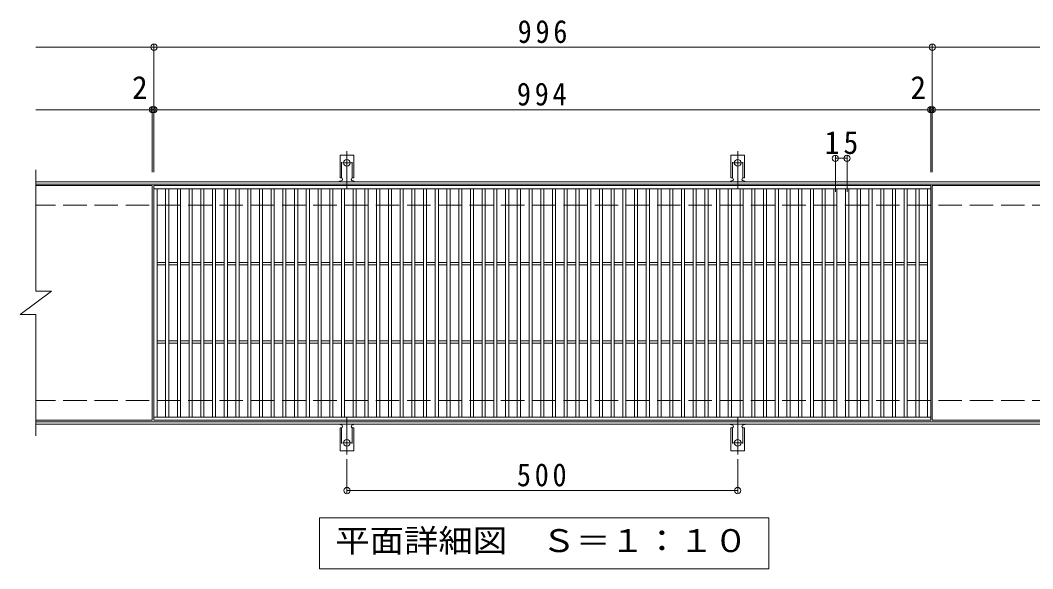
# Model space of a CAD drawing. Units: millimetres, scale not verified. Extents: x -1490 to 1706, y -1369 to 1154.
# Drawn here: x -659 to 637, y 453 to 1154 of the extents above; entities that cross this region are included whole.
import ezdxf
from ezdxf.enums import TextEntityAlignment as Align

# ---------------------------------------------------------------- set-up
doc = ezdxf.new("R2010")
doc.units = ezdxf.units.MM
doc.header["$LTSCALE"] = 10
doc.header["$PDMODE"] = 32
doc.header["$PDSIZE"] = 8
for name, pattern in [('CHAIN2', [12, 9, -1, 1, -1]), ('DASHED2', [3, 2, -1]), ('DASHED3', [4, 3, -1])]:
    doc.linetypes.add(name, pattern=pattern)
for name, color, linetype, lineweight in [('C-1', 2, 'Continuous', 9), ('C-2', 3, 'Continuous', 9), ('C-4', 7, 'Continuous', 9), ('C-5', 7, 'Continuous', 9), ('C-A', 3, 'Continuous', 9)]:
    doc.layers.add(name, color=color, linetype=linetype, lineweight=lineweight)
doc.styles.add('ＭＳ ゴシック', font='')
doc.styles.get('ＭＳ ゴシック').set_extended_font_data('MS Gothic')

msp = doc.modelspace()

# ---------------------------------------------------------------- linework, layer by layer
at = {"layer": 'C-1'}
for p, q in [((666.32, 947.84), (-638.68, 947.84)), ((666.32, 944.84), (-638.68, 944.84)), ((666.32, 640.84), (-638.68, 640.84)), ((666.32, 637.84), (-638.68, 637.84))]:
    msp.add_line(p, q, dxfattribs=at)
at = {"layer": 'C-1', "linetype": 'DASHED3'}
for p, q in [((666.32, 917.84), (-638.68, 917.84)), ((666.32, 667.84), (-638.68, 667.84))]:
    msp.add_line(p, q, dxfattribs=at)
at = {"layer": 'C-2'}
for p, q in [((-638.68, 962.84), (-638.68, 807.84)), ((-489.68, 942.84), (-638.68, 942.84)), ((-489.68, 942.84), (-489.68, 642.84)), ((-487.68, 938.84), (506.32, 938.84)), ((-483.67, 646.84), (-483.67, 938.84)), ((-472.68, 646.84), (-472.68, 938.84)), ((-468.68, 646.84), (-468.68, 938.84)), ((-457.68, 646.84), (-457.68, 938.84)), ((-453.68, 646.84), (-453.68, 938.84)), ((-442.67, 646.84), (-442.67, 938.84)), ((-438.68, 646.84), (-438.68, 938.84)), ((-427.68, 646.84), (-427.68, 938.84)), ((-423.68, 646.84), (-423.68, 938.84)), ((-412.68, 646.84), (-412.68, 938.84)), ((-408.68, 646.84), (-408.68, 938.84)), ((-397.67, 646.84), (-397.67, 938.84)), ((-393.68, 646.84), (-393.68, 938.84)), ((-382.68, 646.84), (-382.68, 938.84)), ((-378.68, 646.84), (-378.68, 938.84)), ((-367.67, 646.84), (-367.67, 938.84)), ((-363.67, 646.84), (-363.67, 938.84)), ((-352.67, 646.84), (-352.67, 938.84)), ((-348.68, 646.84), (-348.68, 938.84)), ((-337.68, 646.84), (-337.68, 938.84)), ((-333.68, 646.84), (-333.68, 938.84)), ((-322.67, 646.84), (-322.67, 938.84)), ((-318.67, 646.84), (-318.67, 938.84)), ((-307.68, 646.84), (-307.68, 938.84)), ((-303.68, 646.84), (-303.68, 938.84)), ((-292.68, 646.84), (-292.68, 938.84)), ((-288.68, 646.84), (-288.68, 938.84)), ((-277.67, 646.84), (-277.67, 938.84)), ((-273.68, 646.84), (-273.68, 938.84)), ((-262.68, 646.84), (-262.68, 938.84)), ((-258.68, 646.84), (-258.68, 938.84)), ((-247.68, 646.84), (-247.68, 938.84)), ((-243.67, 646.84), (-243.67, 938.84)), ((-232.67, 646.84), (-232.67, 938.84)), ((-228.67, 646.84), (-228.67, 938.84)), ((-217.68, 646.84), (-217.68, 938.84)), ((-213.68, 646.84), (-213.68, 938.84)), ((-202.67, 646.84), (-202.67, 938.84)), ((-198.67, 646.84), (-198.67, 938.84)), ((-187.67, 646.84), (-187.67, 938.84)), ((-183.68, 646.84), (-183.68, 938.84)), ((-172.68, 646.84), (-172.68, 938.84)), ((-168.68, 646.84), (-168.68, 938.84)), ((-157.67, 646.84), (-157.67, 938.84)), ((-153.67, 646.84), (-153.67, 938.84)), ((-142.68, 646.84), (-142.68, 938.84)), ((-138.68, 646.84), (-138.68, 938.84)), ((-127.67, 646.84), (-127.67, 938.84)), ((-123.68, 646.84), (-123.68, 938.84)), ((-112.67, 646.84), (-112.67, 938.84)), ((-108.67, 646.84), (-108.67, 938.84)), ((-97.68, 646.84), (-97.68, 938.84)), ((-93.68, 646.84), (-93.68, 938.84)), ((-82.67, 646.84), (-82.67, 938.84)), ((-78.67, 646.84), (-78.67, 938.84)), ((-67.67, 646.84), (-67.67, 938.84)), ((-63.68, 646.84), (-63.68, 938.84)), ((-52.68, 646.84), (-52.68, 938.84)), ((-48.68, 646.84), (-48.68, 938.84)), ((-37.67, 646.84), (-37.67, 938.84)), ((-33.67, 646.84), (-33.67, 938.84)), ((-22.67, 646.84), (-22.67, 938.84)), ((-18.68, 646.84), (-18.68, 938.84)), ((-7.68, 646.84), (-7.68, 938.84)), ((-3.67, 646.84), (-3.67, 938.84)), ((7.33, 646.84), (7.33, 938.84)), ((11.33, 646.84), (11.33, 938.84)), ((22.33, 646.84), (22.33, 938.84)), ((26.32, 646.84), (26.32, 938.84)), ((37.33, 646.84), (37.33, 938.84)), ((41.33, 646.84), (41.33, 938.84)), ((52.33, 646.84), (52.33, 938.84)), ((56.32, 646.84), (56.32, 938.84)), ((67.32, 646.84), (67.32, 938.84)), ((71.33, 646.84), (71.33, 938.84)), ((82.33, 646.84), (82.33, 938.84)), ((86.33, 646.84), (86.33, 938.84)), ((97.33, 646.84), (97.33, 938.84)), ((101.33, 646.84), (101.33, 938.84)), ((112.33, 646.84), (112.33, 938.84)), ((116.32, 646.84), (116.32, 938.84)), ((127.33, 646.84), (127.33, 938.84)), ((131.33, 646.84), (131.33, 938.84)), ((142.33, 646.84), (142.33, 938.84)), ((146.33, 646.84), (146.33, 938.84)), ((157.33, 646.84), (157.33, 938.84)), ((161.33, 646.84), (161.33, 938.84)), ((172.33, 646.84), (172.33, 938.84)), ((176.33, 646.84), (176.33, 938.84)), ((187.33, 646.84), (187.33, 938.84)), ((191.32, 646.84), (191.32, 938.84)), ((202.33, 646.84), (202.33, 938.84)), ((206.33, 646.84), (206.33, 938.84)), ((217.33, 646.84), (217.33, 938.84)), ((221.33, 646.84), (221.33, 938.84)), ((232.32, 646.84), (232.32, 938.84)), ((236.33, 646.84), (236.33, 938.84)), ((247.33, 646.84), (247.33, 938.84)), ((251.33, 646.84), (251.33, 938.84)), ((262.33, 646.84), (262.33, 938.84)), ((266.32, 646.84), (266.32, 938.84)), ((277.33, 646.84), (277.33, 938.84)), ((281.33, 646.84), (281.33, 938.84)), ((292.33, 646.84), (292.33, 938.84)), ((296.33, 646.84), (296.33, 938.84)), ((307.33, 646.84), (307.33, 938.84)), ((311.33, 646.84), (311.33, 938.84)), ((322.33, 646.84), (322.33, 938.84)), ((326.33, 646.84), (326.33, 938.84)), ((337.33, 646.84), (337.33, 938.84)), ((341.33, 646.84), (341.33, 938.84)), ((352.33, 646.84), (352.33, 938.84)), ((356.32, 646.84), (356.32, 938.84)), ((367.33, 646.84), (367.33, 938.84)), ((371.33, 646.84), (371.33, 938.84)), ((382.33, 646.84), (382.33, 938.84)), ((386.33, 646.84), (386.33, 938.84)), ((397.33, 646.84), (397.33, 938.84)), ((401.33, 646.84), (401.33, 938.84)), ((412.33, 646.84), (412.33, 938.84)), ((416.33, 646.84), (416.33, 938.84)), ((427.33, 646.84), (427.33, 938.84)), ((431.33, 646.84), (431.33, 938.84)), ((442.33, 646.84), (442.33, 938.84)), ((446.33, 646.84), (446.33, 938.84)), ((457.33, 646.84), (457.33, 938.84)), ((461.33, 646.84), (461.33, 938.84)), ((472.33, 646.84), (472.33, 938.84)), ((476.33, 646.84), (476.33, 938.84)), ((487.33, 646.84), (487.33, 938.84)), ((491.33, 646.84), (491.33, 938.84)), ((502.33, 646.84), (502.33, 938.84)), ((506.32, 942.84), (506.32, 642.84)), ((508.32, 942.84), (508.32, 642.84)), ((666.32, 942.84), (508.32, 942.84)), ((-483.67, 844.34), (-472.68, 844.34)), ((-468.68, 844.34), (-457.68, 844.34)), ((-453.67, 844.34), (-442.67, 844.34)), ((-438.68, 844.34), (-427.68, 844.34)), ((-423.68, 844.34), (-412.68, 844.34)), ((-408.67, 844.34), (-397.67, 844.34)), ((-393.68, 844.34), (-382.68, 844.34)), ((-378.67, 844.34), (-367.67, 844.34)), ((-363.67, 844.34), (-352.67, 844.34)), ((-348.68, 844.34), (-337.68, 844.34)), ((-333.67, 844.34), (-322.67, 844.34)), ((-318.67, 844.34), (-307.68, 844.34)), ((-303.68, 844.34), (-292.68, 844.34)), ((-288.67, 844.34), (-277.67, 844.34)), ((-273.68, 844.34), (-262.68, 844.34)), ((-258.67, 844.34), (-247.68, 844.34)), ((-243.67, 844.34), (-232.67, 844.34)), ((-228.67, 844.34), (-217.68, 844.34)), ((-213.67, 844.34), (-202.67, 844.34)), ((-198.67, 844.34), (-187.67, 844.34)), ((-183.68, 844.34), (-172.68, 844.34)), ((-168.67, 844.34), (-157.67, 844.34)), ((-153.67, 844.34), (-142.68, 844.34)), ((-138.68, 844.34), (-127.67, 844.34)), ((-123.67, 844.34), (-112.67, 844.34)), ((-108.67, 844.34), (-97.68, 844.34)), ((-93.67, 844.34), (-82.67, 844.34)), ((-78.67, 844.34), (-67.67, 844.34)), ((-63.68, 844.34), (-52.68, 844.34)), ((-48.67, 844.34), (-37.67, 844.34)), ((-33.67, 844.34), (-22.67, 844.34)), ((-18.67, 844.34), (-7.68, 844.34)), ((-3.67, 844.34), (7.33, 844.34)), ((11.33, 844.34), (22.33, 844.34)), ((26.33, 844.34), (37.33, 844.34)), ((41.33, 844.34), (52.33, 844.34)), ((56.32, 844.34), (67.32, 844.34)), ((71.33, 844.34), (82.33, 844.34)), ((86.33, 844.34), (97.33, 844.34)), ((101.33, 844.34), (112.33, 844.34)), ((116.33, 844.34), (127.33, 844.34)), ((131.33, 844.34), (142.33, 844.34)), ((146.33, 844.34), (157.33, 844.34)), ((161.33, 844.34), (172.33, 844.34)), ((176.33, 844.34), (187.33, 844.34)), ((191.33, 844.34), (202.33, 844.34)), ((206.33, 844.34), (217.33, 844.34)), ((221.33, 844.34), (232.32, 844.34)), ((236.33, 844.34), (247.33, 844.34)), ((251.33, 844.34), (262.33, 844.34)), ((266.33, 844.34), (277.33, 844.34)), ((281.33, 844.34), (292.33, 844.34)), ((296.33, 844.34), (307.33, 844.34)), ((311.33, 844.34), (322.33, 844.34)), ((326.33, 844.34), (337.33, 844.34)), ((341.33, 844.34), (352.33, 844.34)), ((356.33, 844.34), (367.33, 844.34)), ((371.33, 844.34), (382.33, 844.34)), ((386.33, 844.34), (397.33, 844.34)), ((401.33, 844.34), (412.33, 844.34)), ((416.33, 844.34), (427.33, 844.34)), ((431.33, 844.34), (442.33, 844.34)), ((446.33, 844.34), (457.33, 844.34)), ((461.33, 844.34), (472.33, 844.34)), ((476.33, 844.34), (487.33, 844.34)), ((491.33, 844.34), (502.33, 844.34)), ((-483.67, 841.34), (-472.68, 841.34)), ((-468.68, 841.34), (-457.68, 841.34)), ((-453.67, 841.34), (-442.67, 841.34)), ((-438.68, 841.34), (-427.68, 841.34)), ((-423.68, 841.34), (-412.68, 841.34)), ((-408.67, 841.34), (-397.67, 841.34)), ((-393.68, 841.34), (-382.68, 841.34)), ((-378.67, 841.34), (-367.67, 841.34)), ((-363.67, 841.34), (-352.67, 841.34)), ((-348.68, 841.34), (-337.68, 841.34)), ((-333.67, 841.34), (-322.67, 841.34)), ((-318.67, 841.34), (-307.68, 841.34)), ((-303.68, 841.34), (-292.68, 841.34)), ((-288.67, 841.34), (-277.67, 841.34)), ((-273.68, 841.34), (-262.68, 841.34)), ((-258.67, 841.34), (-247.68, 841.34)), ((-243.67, 841.34), (-232.67, 841.34)), ((-228.67, 841.34), (-217.68, 841.34)), ((-213.67, 841.34), (-202.67, 841.34)), ((-198.67, 841.34), (-187.67, 841.34)), ((-183.68, 841.34), (-172.68, 841.34)), ((-168.67, 841.34), (-157.67, 841.34)), ((-153.67, 841.34), (-142.68, 841.34)), ((-138.68, 841.34), (-127.67, 841.34)), ((-123.67, 841.34), (-112.67, 841.34)), ((-108.67, 841.34), (-97.68, 841.34)), ((-93.67, 841.34), (-82.67, 841.34)), ((-78.67, 841.34), (-67.67, 841.34)), ((-63.68, 841.34), (-52.68, 841.34)), ((-48.67, 841.34), (-37.67, 841.34)), ((-33.67, 841.34), (-22.67, 841.34)), ((-18.67, 841.34), (-7.68, 841.34)), ((-3.67, 841.34), (7.33, 841.34)), ((11.33, 841.34), (22.33, 841.34)), ((26.33, 841.34), (37.33, 841.34)), ((41.33, 841.34), (52.33, 841.34)), ((56.32, 841.34), (67.32, 841.34)), ((71.33, 841.34), (82.33, 841.34)), ((86.33, 841.34), (97.33, 841.34)), ((101.33, 841.34), (112.33, 841.34)), ((116.33, 841.34), (127.33, 841.34)), ((131.33, 841.34), (142.33, 841.34)), ((146.33, 841.34), (157.33, 841.34)), ((161.33, 841.34), (172.33, 841.34)), ((176.33, 841.34), (187.33, 841.34)), ((191.33, 841.34), (202.33, 841.34)), ((206.33, 841.34), (217.33, 841.34)), ((221.33, 841.34), (232.32, 841.34)), ((236.33, 841.34), (247.33, 841.34)), ((251.33, 841.34), (262.33, 841.34)), ((266.33, 841.34), (277.33, 841.34)), ((281.33, 841.34), (292.33, 841.34)), ((296.33, 841.34), (307.33, 841.34)), ((311.33, 841.34), (322.33, 841.34)), ((326.33, 841.34), (337.33, 841.34)), ((341.33, 841.34), (352.33, 841.34)), ((356.33, 841.34), (367.33, 841.34)), ((371.33, 841.34), (382.33, 841.34)), ((386.33, 841.34), (397.33, 841.34)), ((401.33, 841.34), (412.33, 841.34)), ((416.33, 841.34), (427.33, 841.34)), ((431.33, 841.34), (442.33, 841.34)), ((446.33, 841.34), (457.33, 841.34)), ((461.33, 841.34), (472.33, 841.34)), ((476.33, 841.34), (487.33, 841.34)), ((491.33, 841.34), (502.33, 841.34)), ((-658.68, 777.84), (-618.67, 807.84)), ((-638.68, 807.84), (-618.67, 807.84)), ((-658.68, 777.84), (-638.68, 777.84)), ((-638.68, 777.84), (-638.68, 622.84)), ((-483.67, 744.34), (-472.68, 744.34)), ((-483.67, 741.34), (-472.68, 741.34)), ((-468.68, 744.34), (-457.68, 744.34)), ((-468.68, 741.34), (-457.68, 741.34)), ((-453.67, 744.34), (-442.67, 744.34)), ((-453.67, 741.34), (-442.67, 741.34)), ((-438.68, 744.34), (-427.68, 744.34)), ((-438.68, 741.34), (-427.68, 741.34)), ((-423.68, 744.34), (-412.68, 744.34)), ((-423.68, 741.34), (-412.68, 741.34)), ((-408.67, 744.34), (-397.67, 744.34)), ((-408.67, 741.34), (-397.67, 741.34)), ((-393.68, 744.34), (-382.68, 744.34)), ((-393.68, 741.34), (-382.68, 741.34)), ((-378.67, 744.34), (-367.67, 744.34)), ((-378.67, 741.34), (-367.67, 741.34)), ((-363.67, 744.34), (-352.67, 744.34)), ((-363.67, 741.34), (-352.67, 741.34)), ((-348.68, 744.34), (-337.68, 744.34)), ((-348.68, 741.34), (-337.68, 741.34)), ((-333.67, 744.34), (-322.67, 744.34)), ((-333.67, 741.34), (-322.67, 741.34)), ((-318.67, 744.34), (-307.68, 744.34)), ((-318.67, 741.34), (-307.68, 741.34)), ((-303.68, 744.34), (-292.68, 744.34)), ((-303.68, 741.34), (-292.68, 741.34)), ((-288.67, 744.34), (-277.67, 744.34)), ((-288.67, 741.34), (-277.67, 741.34)), ((-273.68, 744.34), (-262.68, 744.34)), ((-273.68, 741.34), (-262.68, 741.34)), ((-258.67, 744.34), (-247.68, 744.34)), ((-258.67, 741.34), (-247.68, 741.34)), ((-243.67, 744.34), (-232.67, 744.34)), ((-243.67, 741.34), (-232.67, 741.34)), ((-228.67, 744.34), (-217.68, 744.34)), ((-228.67, 741.34), (-217.68, 741.34)), ((-213.67, 744.34), (-202.67, 744.34)), ((-213.67, 741.34), (-202.67, 741.34)), ((-198.67, 744.34), (-187.67, 744.34)), ((-198.67, 741.34), (-187.67, 741.34)), ((-183.68, 744.34), (-172.68, 744.34)), ((-183.68, 741.34), (-172.68, 741.34)), ((-168.67, 744.34), (-157.67, 744.34)), ((-168.67, 741.34), (-157.67, 741.34)), ((-153.67, 744.34), (-142.68, 744.34)), ((-153.67, 741.34), (-142.68, 741.34)), ((-138.68, 744.34), (-127.67, 744.34)), ((-138.68, 741.34), (-127.67, 741.34)), ((-123.67, 744.34), (-112.67, 744.34)), ((-123.67, 741.34), (-112.67, 741.34)), ((-108.67, 744.34), (-97.68, 744.34)), ((-108.67, 741.34), (-97.68, 741.34)), ((-93.67, 744.34), (-82.67, 744.34)), ((-93.67, 741.34), (-82.67, 741.34)), ((-78.67, 744.34), (-67.67, 744.34)), ((-78.67, 741.34), (-67.67, 741.34)), ((-63.68, 744.34), (-52.68, 744.34)), ((-63.68, 741.34), (-52.68, 741.34)), ((-48.67, 744.34), (-37.67, 744.34)), ((-48.67, 741.34), (-37.67, 741.34)), ((-33.67, 744.34), (-22.67, 744.34)), ((-33.67, 741.34), (-22.67, 741.34)), ((-18.67, 744.34), (-7.68, 744.34)), ((-18.67, 741.34), (-7.68, 741.34)), ((-3.67, 744.34), (7.33, 744.34)), ((-3.67, 741.34), (7.33, 741.34)), ((11.33, 744.34), (22.33, 744.34)), ((11.33, 741.34), (22.33, 741.34)), ((26.33, 744.34), (37.33, 744.34)), ((26.33, 741.34), (37.33, 741.34)), ((41.33, 744.34), (52.33, 744.34)), ((41.33, 741.34), (52.33, 741.34)), ((56.32, 744.34), (67.32, 744.34)), ((56.32, 741.34), (67.32, 741.34)), ((71.33, 744.34), (82.33, 744.34)), ((71.33, 741.34), (82.33, 741.34)), ((86.33, 744.34), (97.33, 744.34)), ((86.33, 741.34), (97.33, 741.34)), ((101.33, 744.34), (112.33, 744.34)), ((101.33, 741.34), (112.33, 741.34)), ((116.33, 744.34), (127.33, 744.34)), ((116.33, 741.34), (127.33, 741.34)), ((131.33, 744.34), (142.33, 744.34)), ((131.33, 741.34), (142.33, 741.34)), ((146.33, 744.34), (157.33, 744.34)), ((146.33, 741.34), (157.33, 741.34)), ((161.33, 744.34), (172.33, 744.34)), ((161.33, 741.34), (172.33, 741.34)), ((176.33, 744.34), (187.33, 744.34)), ((176.33, 741.34), (187.33, 741.34)), ((191.33, 744.34), (202.33, 744.34)), ((191.33, 741.34), (202.33, 741.34)), ((206.33, 744.34), (217.33, 744.34)), ((206.33, 741.34), (217.33, 741.34)), ((221.33, 744.34), (232.32, 744.34)), ((221.33, 741.34), (232.32, 741.34)), ((236.33, 744.34), (247.33, 744.34)), ((236.33, 741.34), (247.33, 741.34)), ((251.33, 744.34), (262.33, 744.34)), ((251.33, 741.34), (262.33, 741.34)), ((266.33, 744.34), (277.33, 744.34)), ((266.33, 741.34), (277.33, 741.34)), ((281.33, 744.34), (292.33, 744.34)), ((281.33, 741.34), (292.33, 741.34)), ((296.33, 744.34), (307.33, 744.34)), ((296.33, 741.34), (307.33, 741.34)), ((311.33, 744.34), (322.33, 744.34)), ((311.33, 741.34), (322.33, 741.34)), ((326.33, 744.34), (337.33, 744.34)), ((326.33, 741.34), (337.33, 741.34)), ((341.33, 744.34), (352.33, 744.34)), ((341.33, 741.34), (352.33, 741.34)), ((356.33, 744.34), (367.33, 744.34)), ((356.33, 741.34), (367.33, 741.34)), ((371.33, 744.34), (382.33, 744.34)), ((371.33, 741.34), (382.33, 741.34)), ((386.33, 744.34), (397.33, 744.34)), ((386.33, 741.34), (397.33, 741.34)), ((401.33, 744.34), (412.33, 744.34)), ((401.33, 741.34), (412.33, 741.34)), ((416.33, 744.34), (427.33, 744.34)), ((416.33, 741.34), (427.33, 741.34)), ((431.33, 744.34), (442.33, 744.34)), ((431.33, 741.34), (442.33, 741.34)), ((446.33, 744.34), (457.33, 744.34)), ((446.33, 741.34), (457.33, 741.34)), ((461.33, 744.34), (472.33, 744.34)), ((461.33, 741.34), (472.33, 741.34)), ((476.33, 744.34), (487.33, 744.34)), ((476.33, 741.34), (487.33, 741.34)), ((491.33, 744.34), (502.33, 744.34)), ((491.33, 741.34), (502.33, 741.34)), ((-489.68, 642.84), (-638.68, 642.84)), ((506.32, 646.84), (-487.68, 646.84)), ((506.32, 642.84), (-487.68, 642.84)), ((666.32, 642.84), (508.32, 642.84))]:
    msp.add_line(p, q, dxfattribs=at)
msp.add_lwpolyline([(-487.68, 642.84), (-487.68, 942.84), (506.32, 942.84)], dxfattribs=at)
at = {"layer": 'C-4'}
for p, q in [((-638.68, 1119.84), (666.32, 1119.84)), ((-487.68, 959.84), (-487.68, 1122.84)), ((508.32, 959.84), (508.32, 1122.84)), ((-638.68, 1039.84), (666.32, 1039.84)), ((-489.68, 959.84), (-489.68, 1042.84)), ((506.32, 959.84), (506.32, 1042.84)), ((384.33, 934.84), (384.33, 980.84)), ((384.33, 977.84), (399.33, 977.84)), ((399.33, 934.84), (399.33, 980.84)), ((-240.68, 593.12), (-240.68, 549.84)), ((259.32, 593.12), (259.32, 549.84)), ((-240.68, 552.84), (259.32, 552.84))]:
    msp.add_line(p, q, dxfattribs=at)
for p in [(-487.68, 1119.84), (508.32, 1119.84), (-489.68, 1039.84), (-487.68, 1039.84), (506.32, 1039.84), (508.32, 1039.84), (384.33, 977.84), (399.33, 977.84), (-240.68, 552.84), (259.32, 552.84)]:
    msp.add_point(p, dxfattribs=at)
at = {"layer": 'C-5'}
msp.add_lwpolyline([(-275.68, 452.84), (-275.68, 517.84), (299.32, 517.84), (299.32, 452.84)], close=True, dxfattribs=at)
at = {"layer": 'C-A', "color": 7, "linetype": 'CHAIN2'}
for p, q in [((-240.68, 939.37), (-240.68, 986.77)), ((259.32, 939.37), (259.32, 986.77)), ((-246.45, 971.84), (-234.9, 971.84)), ((253.55, 971.84), (265.1, 971.84)), ((-240.68, 646.3), (-240.68, 598.9)), ((259.32, 646.3), (259.32, 598.9)), ((-246.45, 613.84), (-234.9, 613.84)), ((253.55, 613.84), (265.1, 613.84))]:
    msp.add_line(p, q, dxfattribs=at)
at = {"layer": 'C-A'}
for p, q in [((-249.43, 952.84), (-249.43, 981.84)), ((-231.93, 981.84), (-249.43, 981.84)), ((-231.93, 952.84), (-231.93, 981.84)), ((250.57, 952.84), (250.57, 981.84)), ((268.07, 981.84), (250.57, 981.84)), ((268.07, 952.84), (268.07, 981.84)), ((-249.43, 952.84), (-248.18, 952.84)), ((-248.68, 948.84), (-248.18, 948.84)), ((-231.93, 952.84), (-233.18, 952.84)), ((-233.18, 948.84), (-232.67, 948.84)), ((250.57, 952.84), (251.82, 952.84)), ((251.32, 948.84), (251.82, 948.84)), ((268.07, 952.84), (266.82, 952.84)), ((266.82, 948.84), (267.33, 948.84)), ((-248.68, 636.84), (-248.18, 636.84)), ((-233.18, 636.84), (-232.67, 636.84)), ((251.32, 636.84), (251.82, 636.84)), ((266.82, 636.84), (267.33, 636.84)), ((-249.43, 632.84), (-248.18, 632.84)), ((-249.43, 632.84), (-249.43, 603.84)), ((-231.93, 632.84), (-233.18, 632.84)), ((-231.93, 632.84), (-231.93, 603.84)), ((250.57, 632.84), (251.82, 632.84)), ((250.57, 632.84), (250.57, 603.84)), ((268.07, 632.84), (266.82, 632.84)), ((268.07, 632.84), (268.07, 603.84)), ((-231.93, 603.84), (-249.43, 603.84)), ((268.07, 603.84), (250.57, 603.84))]:
    msp.add_line(p, q, dxfattribs=at)
at = {"layer": 'C-A', "linetype": 'DASHED2'}
for p, q in [((-247.43, 952.69), (-247.43, 981.84)), ((-233.93, 952.69), (-233.93, 981.84)), ((252.57, 952.69), (252.57, 981.84)), ((266.07, 952.69), (266.07, 981.84)), ((-247.43, 632.98), (-247.43, 603.84)), ((-233.93, 632.98), (-233.93, 603.84)), ((252.57, 632.98), (252.57, 603.84)), ((266.07, 632.98), (266.07, 603.84))]:
    msp.add_line(p, q, dxfattribs=at)
at = {"layer": 'C-A'}
for centre in [(-240.68, 971.84), (259.32, 971.84), (-240.68, 613.84), (259.32, 613.84)]:
    msp.add_circle(centre, 4.25, dxfattribs=at)
for centre, start, end in [((-248.68, 946.84), 90.27596, 150.00047), ((-248.18, 950.84), 270, 90), ((-233.18, 950.84), 90, 269.8667), ((-232.68, 946.84), 29.99927, 89.75836), ((251.32, 946.84), 90.27596, 150.00047), ((251.82, 950.84), 270, 90), ((266.82, 950.84), 90, 269.8667), ((267.32, 946.84), 29.99927, 89.75836), ((-248.68, 638.84), 209.99951, 269.72403), ((-248.18, 634.84), 270, 90), ((-233.18, 634.84), 90.13329, 270), ((-232.68, 638.84), 270.24162, 330.00072), ((251.32, 638.84), 209.99951, 269.72403), ((251.82, 634.84), 270, 90), ((266.82, 634.84), 90.13329, 270), ((267.32, 638.84), 270.24162, 330.00072)]:
    msp.add_arc(centre, 2, start, end, dxfattribs=at)

# ---------------------------------------------------------------- texts
at = {"layer": 'C-4', "color": 2, "style": 'ＭＳ ゴシック'}
for p in [(-515.64, 1044.84), (480.36, 1044.84)]:
    msp.add_text('2', height=29.33, dxfattribs=at).set_placement(p, align=Align.BOTTOM_LEFT)
at = {"layer": 'C-4', "color": 2, "char_height": 29.33, "attachment_point": 7, "style": 'ＭＳ ゴシック'}
for s, insert in [('\\T1.27;\\W0.9;996', (-22.18, 1124.84)), ('\\T1.27;\\W0.9;994', (-23.18, 1044.84)), ('\\T1.27;\\W0.95;15', (370.58, 982.84)), ('\\T1.27;\\W0.9;500', (-23.18, 557.84))]:
    msp.add_mtext(s, dxfattribs=dict(at, insert=insert))
at = {"layer": 'C-5', "color": 2, "style": 'ＭＳ ゴシック', "width": 1.1}
msp.add_text('平面詳細図\u3000Ｓ＝１：１０', height=29.33, dxfattribs=at).set_placement((-255.68, 465.34), align=Align.BOTTOM_LEFT)

doc.saveas('drawing.dxf')
